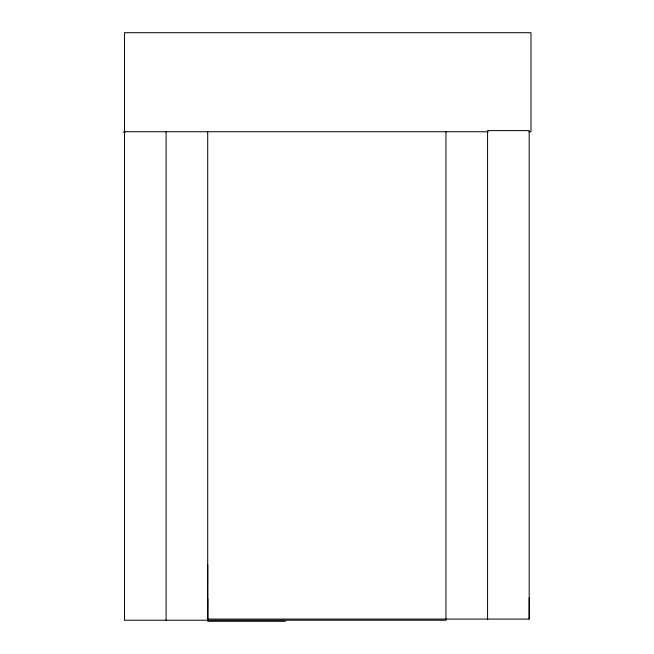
<?xml version="1.0" encoding="UTF-8"?>
<svg xmlns="http://www.w3.org/2000/svg" width="654" height="654" viewBox="0 0 654 654"><rect width="100%" height="100%" fill="white"/><g stroke="black" fill="none" stroke-linecap="round" stroke-linejoin="round"><path stroke-width="0.98" d="M207.759 598.99L207.702 620.229L207.759 564.778M207.702 619.085L529.184 619.085L529.241 597.838M123.009 132.157L125.053 132.141M124.481 131.748L488.178 131.748M528.947 131.748L530.991 131.748L530.991 32.7L124.481 32.7L124.481 620.229L445.963 620.229L445.963 131.748M285.316 621.3L207.702 621.3L207.702 131.748M529.184 619.085L529.184 130.596L487.573 130.596L487.573 619.085M166.091 131.748L166.091 620.229"/></g></svg>
